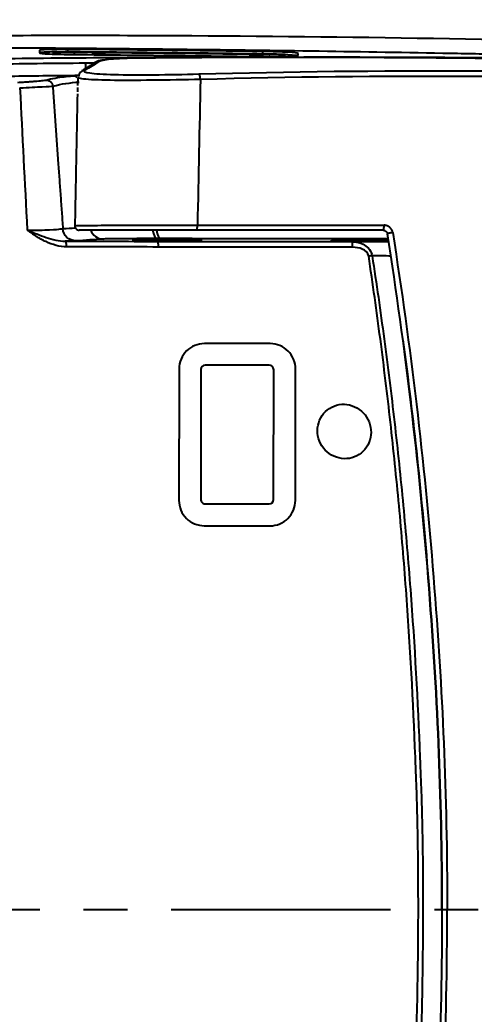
# Model space of a CAD drawing. Extents: x 796 to 6898, y -63 to 2465.
# Drawn here: x 4468.4 to 4572.1, y 1660.8 to 1887.4 of the extents above; entities that cross this region are included whole.
import ezdxf

# ---------------------------------------------------------------- set-up
doc = ezdxf.new("R2010")
doc.units = 0
doc.header["$LTSCALE"] = 20
doc.header["$MEASUREMENT"] = 0
doc.linetypes.add('CENTER', pattern=[2, 1.25, -0.25, 0.25, -0.25])
doc.layers.get('0').update_dxf_attribs({"linetype": 'CONTINUOUS'})
doc.layers.get('DEFPOINTS').update_dxf_attribs({"linetype": 'CONTINUOUS'})
doc.layers.add('1', color=7, linetype='CONTINUOUS')
doc.layers.add('CENTER', color=2, linetype='CENTER')
doc.styles.get("Standard").update_dxf_attribs({"font": 'NanumGothic.ttf'})
doc.dimstyles.get("Standard").update_dxf_attribs({"dimtxt": 2.7, "dimasz": 2.5, "dimexe": 1.5, "dimexo": 1.5, "dimgap": 1.5, "dimtad": 1, "dimdec": 0, "dimlfac": 10, "dimzin": 0, "dimdsep": 46, "dimtxsty": 'Standard', "dimcen": 0, "dimclrt": 2, "dimadec": 0, "dimazin": 0, "dimtfac": 1, "dimtdec": 0, "dimtmove": 0, "dimatfit": 3, "dimfxl": 0, "dimtolj": 1, "dimtzin": 0, "dimarcsym": 0})

# ---------------------------------------------------------------- blocks, each defined once
blk = doc.blocks.new('*D17')
at = {"color": 3, "lineweight": -2}
for p, q in [((4282.99, 1686.1), (4282.99, 1966)), ((5007.26, 1686.1), (5007.26, 1966)), ((4312.99, 1961), (4977.26, 1961))]:
    blk.add_line(p, q, dxfattribs=at)
at = {"color": 3}
for points in [[(4312.99, 1966), (4312.99, 1956), (4282.99, 1961)], [(4977.26, 1966), (4977.26, 1956), (5007.26, 1961)]]:
    blk.add_solid(points, dxfattribs=at)
at = {"layer": 'DEFPOINTS', "color": 0}
for p in [(5007.26, 1961), (4282.99, 1684.6), (5007.26, 1684.6)]:
    blk.add_point(p, dxfattribs=at)
at = {"color": 2, "insert": (4645.13, 1987.33), "char_height": 30, "attachment_point": 5}
blk.add_mtext('\\A1;725', dxfattribs=at)

msp = doc.modelspace()

# ---------------------------------------------------------------- linework, layer by layer
at = {"layer": '1', "color": 0, "linetype": 'Continuous'}
for p, q in [((4479.39, 1880.14), (4479.39, 1880.64)), ((4480.89, 1879.47), (4480.89, 1880.01)), ((4485.09, 1879.42), (4485.09, 1879.97)), ((4485.09, 1879.57), (4487.79, 1879.57)), ((4487.79, 1879.39), (4487.79, 1879.95)), ((4520.99, 1879.02), (4520.99, 1879.57)), ((4520.99, 1879.25), (4523.69, 1879.24)), ((4523.69, 1878.99), (4523.69, 1879.53)), ((4523.89, 1879.65), (4523.89, 1880.15)), ((4523.89, 1878.99), (4523.89, 1879.53)), ((4528.89, 1878.75), (4528.89, 1879.26)), ((4531.89, 1879.22), (4531.89, 1879.72)), ((4499.76, 1837.15), (4499.76, 1837.51)), ((4499.76, 1836.88), (4499.76, 1837.01)), ((4525.34, 1808.65), (4510.74, 1808.67)), ((4509.74, 1807.67), (4509.71, 1778.07)), ((4526.31, 1778.05), (4526.34, 1807.65)), ((4510.71, 1777.07), (4525.31, 1777.05))]:
    msp.add_line(p, q, dxfattribs=at)
for centre, start, end in [((4510.74, 1807.67), 89.9383, 179.9383), ((4525.34, 1807.65), 359.9383, 89.9383), ((4510.71, 1778.07), 179.9383, 269.9383), ((4525.31, 1778.05), 269.9383, 359.9383)]:
    msp.add_arc(centre, 1, start, end, dxfattribs=at)
for centre, major_axis, ratio, start_param, end_param in [((4486.35, 1876.33), (-0.87, 1.22), 0.988984, 5.64841, 6.282937), ((4483.32, 1874.4), (-0.75, 1.3), 0.990202, 5.770456, 7.335707), ((4509.3, 1873.55), (0.04, -1.5), 0.226161, 1.718714, 3.09417), ((4481.98, 1840.42), (0, -1), 1, 4.70819, 6.28317), ((4508.73, 1840.42), (0, -1), 0.221069, 0, 1.720343), ((4551.31, 1840.42), (0, -1), 0.209286, 0, 1.722357), ((4487.43, 1840.41), (-0.21, 2.99), 0.99324, 1.836975, 3.066346), ((4499.78, 1840.51), (0, 3), 0.378274, 1.944145, 3.128088), ((4500.56, 1840.51), (0, 3), 0.33934, 1.942446, 3.132316), ((4553.29, 1838.73), (-0.988, -0.156), 0.119842, 4.483079, 6.283185), ((4478.81, 1835.42), (0, 1.5), 0.228999, 4.857323, 6.27422), ((4499.76, 1835.38), (0, 1.5), 0.223098, 4.859883, 6.274233), ((4544.08, 1835.32), (0, 1.5), 0.211079, 4.862822, 6.274258), ((4547.7, 1833.3), (1.48, 0.22), 0.119694, 0.703376, 1.340941)]:
    msp.add_ellipse(centre, major_axis=major_axis, ratio=ratio, start_param=start_param, end_param=end_param, dxfattribs=at)
for points, degree, knots in [([(4811.98, 1864), (4805.69, 1865.28), (4799.4, 1866.43), (4773.81, 1870.69), (4754.42, 1872.96), (4715.53, 1876.61), (4696.03, 1877.99), (4656.98, 1880.22), (4637.42, 1881.06), (4578.67, 1883.03), (4539.5, 1883.55), (4480.79, 1883.81), (4461.22, 1883.89), (4431.9, 1882.94), (4422.13, 1882.43), (4402.62, 1880.61), (4392.87, 1879.31), (4378.29, 1876.13), (4373.41, 1874.85), (4363.84, 1871.74), (4359.18, 1869.92), (4350.18, 1865.63), (4345.84, 1863.15), (4337.52, 1857.42), (4333.62, 1854.19), (4326.51, 1847.21), (4323.26, 1843.45), (4317.28, 1835.44), (4314.54, 1831.17), (4310.02, 1823.11), (4308.15, 1819.36), (4306.43, 1815.55)], 3, [0, 0, 0, 0, 0.036212, 0.036212, 0.146868, 0.146868, 0.257525, 0.257525, 0.368181, 0.368181, 0.589493, 0.589493, 0.700149, 0.700149, 0.755477, 0.755477, 0.810806, 0.810806, 0.83847, 0.83847, 0.866134, 0.866134, 0.893798, 0.893798, 0.921462, 0.921462, 0.949126, 0.949126, 0.97679, 0.97679, 1, 1, 1, 1]), ([(4578.21, 1879.47), (4573.78, 1879.56), (4569.36, 1879.65), (4544.88, 1880.1), (4524.82, 1880.38), (4494.72, 1880.72), (4484.69, 1880.84), (4464.63, 1880.95), (4454.6, 1880.94), (4434.54, 1880.57), (4424.51, 1880.2), (4404.51, 1878.68), (4394.52, 1877.53), (4374.84, 1873.68), (4365.12, 1870.95), (4351.35, 1864.87), (4346.91, 1862.5), (4338.48, 1857.06), (4334.5, 1853.98), (4323.45, 1843.76), (4317.29, 1835.7), (4310.46, 1824.15), (4308.85, 1821.16), (4307.34, 1818.12)], 3, [0, 0, 0, 0, 0.045103, 0.045103, 0.249609, 0.249609, 0.351862, 0.351862, 0.454115, 0.454115, 0.556368, 0.556368, 0.658622, 0.658622, 0.760875, 0.760875, 0.812001, 0.812001, 0.863128, 0.863128, 0.965381, 0.965381, 1, 1, 1, 1]), ([(4479.39, 1880.64), (4477.67, 1880.66), (4475.99, 1880.64), (4473.6, 1880.55), (4472.89, 1880.49), (4472.89, 1880.42)], 3, [0, 0, 0, 0, 0.5, 0.5, 1, 1, 1, 1]), ([(4523.89, 1880.15), (4517.52, 1880.24), (4511.16, 1880.31), (4496.32, 1880.48), (4487.86, 1880.58), (4479.39, 1880.64)], 3, [0, 0, 0, 0, 0.429206, 0.429206, 1, 1, 1, 1]), ([(4411.5, 1875.68), (4414.46, 1875.99), (4420.27, 1876.59), (4428.89, 1877.23), (4437.26, 1877.7), (4445.38, 1878.04), (4453.22, 1878.29), (4466.98, 1878.61), (4486.22, 1878.79), (4511.77, 1878.87), (4536.94, 1878.89), (4556.72, 1878.8), (4570.3, 1878.69), (4575.58, 1878.64), (4578.21, 1878.61)], 3, [0, 0, 0, 0, 0.054697, 0.107685, 0.158968, 0.20853, 0.256362, 0.30247, 0.45934, 0.605504, 0.762141, 0.907922, 0.954216, 1, 1, 1, 1]), ([(4472.89, 1879.92), (4472.89, 1879.99), (4473.59, 1880.05), (4475.99, 1880.14), (4477.67, 1880.16), (4479.39, 1880.14)], 3, [0, 0, 0, 0, 0.5, 0.5, 1, 1, 1, 1]), ([(4472.89, 1879.84), (4472.89, 1879.76), (4473.75, 1879.67), (4476.7, 1879.53), (4478.77, 1879.48), (4480.89, 1879.47)], 3, [0, 0, 0, 0, 0.5, 0.5, 1, 1, 1, 1]), ([(4475.89, 1879.84), (4475.89, 1879.89), (4476.43, 1879.94), (4478.27, 1880.01), (4479.57, 1880.02), (4480.89, 1880.01)], 3, [0, 0, 0, 0, 0.5, 0.5, 1, 1, 1, 1]), ([(4479.39, 1880.14), (4486.81, 1880.09), (4494.22, 1880.01), (4505.35, 1879.88), (4509.06, 1879.84), (4516.47, 1879.75), (4520.18, 1879.7), (4523.89, 1879.65)], 3, [0, 0, 0, 0, 0.5, 0.5, 0.75, 0.75, 1, 1, 1, 1]), ([(4480.89, 1879.47), (4488.92, 1879.4), (4496.95, 1879.31), (4511.28, 1879.15), (4517.58, 1879.07), (4523.89, 1878.99)], 3, [0, 0, 0, 0, 0.560135, 0.560135, 1, 1, 1, 1]), ([(4495.16, 1878.63), (4494.12, 1878.62), (4492.12, 1878.58), (4489.51, 1878.45), (4487.4, 1878.19), (4486.34, 1878.04), (4485.66, 1877.65), (4485.46, 1877.52)], 3, [0, 0, 0, 0, 0.212215, 0.436803, 0.664038, 0.901248, 1, 1, 1, 1]), ([(4495.2, 1878.63), (4492.84, 1878.61), (4490.77, 1878.52), (4487.68, 1878.24), (4486.68, 1878.04), (4486.37, 1877.82)], 3, [0, 0, 0, 0, 0.5, 0.5, 1, 1, 1, 1]), ([(4487.79, 1879.95), (4493.32, 1879.89), (4498.86, 1879.83), (4509.92, 1879.71), (4515.46, 1879.64), (4520.99, 1879.57)], 3, [0, 0, 0, 0, 0.5, 0.5, 1, 1, 1, 1]), ([(4633.15, 1877.68), (4621.37, 1877.99), (4609.6, 1878.24), (4586.29, 1878.59), (4574.72, 1878.71), (4551.71, 1878.83), (4540.3, 1878.84), (4517.65, 1878.79), (4506.41, 1878.72), (4495.2, 1878.63)], 3, [0, 0, 0, 0, 0.25, 0.25, 0.5, 0.5, 0.75, 0.75, 1, 1, 1, 1]), ([(4520.99, 1879.6), (4521.44, 1879.59), (4521.89, 1879.59), (4522.79, 1879.58), (4523.24, 1879.57), (4523.69, 1879.57)], 3, [0, 0, 0, 0, 0.500018, 0.500018, 1, 1, 1, 1]), ([(4531.89, 1879.72), (4531.89, 1879.8), (4531.02, 1879.9), (4528.07, 1880.06), (4526, 1880.13), (4523.89, 1880.15)], 3, [0, 0, 0, 0, 0.5, 0.5, 1, 1, 1, 1]), ([(4523.89, 1879.65), (4526, 1879.63), (4528.07, 1879.56), (4531.02, 1879.4), (4531.89, 1879.3), (4531.89, 1879.22)], 3, [0, 0, 0, 0, 0.5, 0.5, 1, 1, 1, 1]), ([(4523.89, 1879.53), (4525.21, 1879.51), (4526.5, 1879.47), (4528.35, 1879.37), (4528.89, 1879.31), (4528.89, 1879.26)], 3, [0, 0, 0, 0, 0.5, 0.5, 1, 1, 1, 1]), ([(4523.89, 1878.99), (4526, 1878.96), (4528.07, 1878.97), (4531.02, 1879.05), (4531.89, 1879.12), (4531.89, 1879.21)], 3, [0, 0, 0, 0, 0.5, 0.5, 1, 1, 1, 1]), ([(4412.1, 1874.49), (4428.33, 1876.31), (4444.82, 1876.93), (4468.73, 1877.41), (4476.03, 1877.49), (4483.36, 1877.55)], 3, [0, 0, 0, 0, 0.695209, 0.695209, 1, 1, 1, 1]), ([(4485.49, 1877.5), (4485.33, 1877.5), (4484.62, 1877.49), (4483.92, 1877.49), (4483.36, 1877.48)], 3, [0, 0, 0, 0, 0.218062, 1, 1, 1, 1]), ([(4483.36, 1877.48), (4483.37, 1877.44), (4483.37, 1877.38), (4483.38, 1877.3), (4483.38, 1877.27), (4483.38, 1877.23), (4483.38, 1877.19), (4483.38, 1877.14), (4483.39, 1877.09), (4483.39, 1877.04), (4483.39, 1877), (4483.39, 1876.95), (4483.39, 1876.91), (4483.39, 1876.88), (4483.39, 1876.85), (4483.39, 1876.83), (4483.39, 1876.79), (4483.39, 1876.75), (4483.39, 1876.72), (4483.39, 1876.69), (4483.39, 1876.66), (4483.39, 1876.63), (4483.39, 1876.59), (4483.39, 1876.55), (4483.39, 1876.51), (4483.39, 1876.48), (4483.39, 1876.45), (4483.39, 1876.36), (4483.38, 1876.29), (4483.38, 1876.23)], 3, [0, 0, 0, 0, 0.102559, 0.128198, 0.153838, 0.179478, 0.205117, 0.256397, 0.282036, 0.307676, 0.358955, 0.384595, 0.410235, 0.448694, 0.461514, 0.474334, 0.512793, 0.538433, 0.564073, 0.589712, 0.615352, 0.640992, 0.666631, 0.717911, 0.74355, 0.76919, 0.79483, 0.820469, 1, 1, 1, 1]), ([(4481.88, 1874.66), (4477.01, 1874.61), (4466.51, 1874.51), (4450.15, 1874.13), (4432.42, 1873.35), (4413.79, 1871.85), (4394.91, 1869.13), (4374.3, 1864), (4355.71, 1855.64), (4340.86, 1843.69), (4331.14, 1832.16), (4322.44, 1818.32), (4314.92, 1801.81), (4308.67, 1782.37), (4304.15, 1762.52), (4300.96, 1742.34), (4298.91, 1721.94), (4297.73, 1705), (4297.58, 1691.38), (4297.51, 1684.61)], 3, [0, 0, 0, 0, 0.046725, 0.100737, 0.158073, 0.218821, 0.282905, 0.344446, 0.42649, 0.479304, 0.526887, 0.568969, 0.632108, 0.69401, 0.755202, 0.816507, 0.878002, 0.939323, 1, 1, 1, 1]), ([(4468.02, 1873.12), (4468.44, 1873.15), (4469.26, 1873.2), (4470.4, 1873.27), (4471.44, 1873.35), (4472.66, 1873.44), (4473.89, 1873.55), (4474.24, 1873.61), (4474.41, 1873.64)], 3, [0, 0, 0, 0, 0.126081, 0.249489, 0.373141, 0.49994, 0.749855, 1, 1, 1, 1]), ([(4474.41, 1873.64), (4475.11, 1873.81), (4476.49, 1874.14), (4478.51, 1874.42), (4479.83, 1874.53), (4480.47, 1874.59)], 3, [0, 0, 0, 0, 0.346674, 0.679948, 1, 1, 1, 1]), ([(4480.47, 1874.59), (4480.58, 1874.59), (4480.8, 1874.61), (4481.21, 1874.62), (4481.46, 1874.63), (4481.5, 1874.63)], 3, [0, 0, 0, 0, 0.469212, 0.933821, 1, 1, 1, 1]), ([(4509.63, 1873.78), (4505.99, 1873.69), (4502.2, 1873.63), (4495.06, 1873.56), (4491.72, 1873.55), (4486.34, 1873.64), (4484.26, 1873.73), (4482.41, 1873.94), (4481.99, 1874.02), (4481.7, 1874.15), (4481.65, 1874.2), (4481.65, 1874.24)], 3, [0, 0, 0, 0, 0.267823, 0.267823, 0.535645, 0.535645, 0.803468, 0.803468, 0.93738, 0.93738, 1, 1, 1, 1]), ([(4483.3, 1875.9), (4482.87, 1875.65), (4483.26, 1875.43), (4485.55, 1875.08), (4487.48, 1874.96), (4492.52, 1874.83), (4495.64, 1874.82), (4502.33, 1874.88), (4505.87, 1874.95), (4509.27, 1875.04)], 3, [0, 0, 0, 0, 0.25, 0.25, 0.5, 0.5, 0.75, 0.75, 1, 1, 1, 1]), ([(4468.45, 1871.85), (4470.41, 1871.96), (4472.19, 1872.05), (4474.84, 1872.19), (4475.7, 1872.23), (4475.95, 1872.25)], 3, [0, 0, 0, 0, 0.5, 0.5, 1, 1, 1, 1]), ([(4475.95, 1872.25), (4476, 1871.52), (4476.1, 1870.07), (4476.25, 1867.9), (4476.4, 1865.72), (4476.56, 1863.54), (4476.71, 1861.36), (4476.87, 1859.17), (4477.02, 1856.98), (4477.22, 1854.27), (4477.45, 1851.04), (4477.72, 1847.29), (4477.99, 1843.54), (4478.17, 1841.04), (4478.25, 1839.79)], 3, [0, 0, 0, 0, 0.066887, 0.133876, 0.200963, 0.268142, 0.335404, 0.402741, 0.470141, 0.537593, 0.653221, 0.768888, 0.884511, 1, 1, 1, 1]), ([(4470.1, 1839.46), (4472.07, 1839.45), (4473.87, 1839.47), (4476.53, 1839.57), (4477.38, 1839.65), (4477.64, 1839.75)], 3, [0, 0, 0, 0, 0.5, 0.5, 1, 1, 1, 1]), ([(4477.62, 1839.73), (4477.63, 1839.75), (4477.65, 1839.75), (4477.68, 1839.75), (4477.85, 1839.76), (4478.05, 1839.77), (4478.25, 1839.78)], 3, [0, 0, 0, 0, 0.000013, 0.000013, 0.000013, 1, 1, 1, 1]), ([(4481.21, 1836.99), (4480.47, 1837), (4479.73, 1837.29), (4478.64, 1838.32), (4478.3, 1839.04), (4478.25, 1839.78)], 3, [0, 0, 0, 0, 0.5, 0.5, 1, 1, 1, 1]), ([(4480.98, 1840.44), (4480.97, 1840.47), (4481.58, 1840.48), (4484.11, 1840.52), (4486.25, 1840.54), (4491.62, 1840.57), (4494.86, 1840.57), (4501.74, 1840.58), (4505.44, 1840.58), (4508.95, 1840.57)], 3, [0, 0, 0, 0, 0.223122, 0.223122, 0.482081, 0.482081, 0.741041, 0.741041, 1, 1, 1, 1]), ([(4553.49, 1838.88), (4553.47, 1839), (4553.45, 1839.12), (4553.37, 1839.34), (4553.32, 1839.45), (4553.23, 1839.6), (4553.2, 1839.65), (4553.13, 1839.75), (4553.1, 1839.8), (4552.99, 1839.93), (4552.9, 1840.02), (4552.77, 1840.13), (4552.72, 1840.17), (4552.62, 1840.24), (4552.57, 1840.27), (4552.42, 1840.36), (4552.31, 1840.41), (4552.09, 1840.49), (4551.98, 1840.52), (4551.75, 1840.56), (4551.64, 1840.57), (4551.52, 1840.57)], 3, [0, 0, 0, 0, 0.125, 0.125, 0.25, 0.25, 0.3125, 0.3125, 0.375, 0.375, 0.5, 0.5, 0.5625, 0.5625, 0.625, 0.625, 0.75, 0.75, 0.875, 0.875, 1, 1, 1, 1]), ([(4479.15, 1835.63), (4477.49, 1835.64), (4475.87, 1836.12), (4473.62, 1837.18), (4472.89, 1837.59), (4471.83, 1838.26), (4471.48, 1838.49), (4470.97, 1838.85), (4470.79, 1838.97), (4470.54, 1839.15), (4470.45, 1839.21), (4470.33, 1839.3), (4470.28, 1839.33), (4470.2, 1839.4), (4470.12, 1839.41), (4470.12, 1839.46)], 3, [0, 0, 0, 0, 0.5, 0.5, 0.75, 0.75, 0.875, 0.875, 0.9375, 0.9375, 0.96875, 0.96875, 0.984375, 0.984375, 1, 1, 1, 1]), ([(4470.12, 1839.46), (4470.12, 1839.41), (4470.21, 1839.42), (4470.3, 1839.38), (4470.35, 1839.36), (4470.48, 1839.31), (4470.57, 1839.27), (4470.85, 1839.16), (4471.03, 1839.08), (4471.58, 1838.86), (4471.94, 1838.71), (4473.02, 1838.29), (4473.74, 1838.02), (4475.89, 1837.3), (4477.34, 1836.92), (4478.81, 1836.92)], 3, [0, 0, 0, 0, 0.015625, 0.015625, 0.03125, 0.03125, 0.0625, 0.0625, 0.125, 0.125, 0.25, 0.25, 0.5, 0.5, 1, 1, 1, 1]), ([(4508.73, 1839.42), (4505.37, 1839.42), (4501.88, 1839.42), (4495.29, 1839.42), (4492.18, 1839.42), (4487.03, 1839.42), (4484.99, 1839.42), (4482.56, 1839.42), (4481.99, 1839.42), (4481.97, 1839.42)], 3, [0, 0, 0, 0, 0.259246, 0.259246, 0.518493, 0.518493, 0.777739, 0.777739, 1, 1, 1, 1]), ([(4499.76, 1837.51), (4496.44, 1837.51), (4493.52, 1837.5), (4489.22, 1837.46), (4487.84, 1837.44), (4487.42, 1837.41)], 3, [0, 0, 0, 0, 0.5, 0.5, 1, 1, 1, 1]), ([(4552.57, 1837.48), (4551.3, 1837.48), (4550.03, 1837.48), (4545.52, 1837.48), (4542.28, 1837.48), (4532.58, 1837.49), (4526.14, 1837.49), (4513.31, 1837.5), (4506.92, 1837.5), (4500.55, 1837.51)], 3, [0, 0, 0, 0, 0.072464, 0.072464, 0.257971, 0.257971, 0.628986, 0.628986, 1, 1, 1, 1]), ([(4551.31, 1839.42), (4550.38, 1839.42), (4549.45, 1839.42), (4547.38, 1839.42), (4546.25, 1839.42), (4532.97, 1839.42), (4520.84, 1839.42), (4508.73, 1839.42)], 3, [0, 0, 0, 0, 0.065536, 0.065536, 0.145408, 0.145408, 1, 1, 1, 1]), ([(4551.31, 1839.42), (4551.42, 1839.42), (4551.53, 1839.4), (4551.7, 1839.34), (4551.75, 1839.32), (4551.86, 1839.26), (4551.9, 1839.23), (4552, 1839.15), (4552.04, 1839.11), (4552.12, 1839.02), (4552.15, 1838.97), (4552.21, 1838.86), (4552.24, 1838.81), (4552.28, 1838.69), (4552.29, 1838.63), (4552.3, 1838.58)], 3, [0, 0, 0, 0, 0.25, 0.25, 0.375, 0.375, 0.5, 0.5, 0.625, 0.625, 0.75, 0.75, 0.875, 0.875, 1, 1, 1, 1]), ([(4564.72, 1684.6), (4564.72, 1711.1), (4563.67, 1733.97), (4559.51, 1786.53), (4556.39, 1812.61), (4552.3, 1838.58)], 3, [0, 0, 0, 0, 0.5, 0.5, 1, 1, 1, 1]), ([(4553.49, 1838.88), (4557.59, 1812.87), (4560.71, 1786.73), (4564.87, 1734.07), (4565.92, 1711.15), (4565.92, 1684.6)], 3, [0, 0, 0, 0, 0.5, 0.5, 1, 1, 1, 1]), ([(4481.21, 1836.99), (4480.99, 1836.98), (4480.81, 1836.97), (4480.27, 1836.94), (4479.69, 1836.93), (4478.81, 1836.92)], 3, [0, 0, 0, 0, 0.5, 0.5, 1, 1, 1, 1]), ([(4494.1, 1837.1), (4494.16, 1837.08), (4494.72, 1837.07), (4496.72, 1837.03), (4498.12, 1837.02), (4499.76, 1837.01)], 3, [0, 0, 0, 0, 0.514451, 0.514451, 1, 1, 1, 1]), ([(4499.2, 1837.16), (4497.62, 1837.16), (4496.29, 1837.15), (4494.69, 1837.13), (4494.26, 1837.12), (4494.13, 1837.11)], 3, [0, 0, 0, 0, 0.55948, 0.55948, 1, 1, 1, 1]), ([(4499.76, 1837.01), (4500.35, 1837), (4500.95, 1837), (4501.87, 1836.99), (4502.18, 1836.99), (4502.65, 1836.99), (4502.81, 1836.99), (4503.13, 1836.99), (4503.29, 1836.99), (4503.45, 1836.99)], 3, [0, 0, 0, 0, 0.5, 0.5, 0.75, 0.75, 0.875, 0.875, 1, 1, 1, 1]), ([(4500.23, 1837.14), (4500.25, 1837.14), (4500.28, 1837.14), (4500.3, 1837.13), (4500.32, 1837.13), (4500.37, 1837.13), (4500.39, 1837.13), (4500.45, 1837.13), (4500.48, 1837.13), (4500.54, 1837.13), (4500.57, 1837.13), (4500.63, 1837.13), (4500.66, 1837.13), (4500.75, 1837.13), (4500.81, 1837.13), (4500.87, 1837.13)], 3, [0, 0, 0, 0, 0.125, 0.125, 0.25, 0.25, 0.375, 0.375, 0.5, 0.5, 0.625, 0.625, 0.75, 0.75, 1, 1, 1, 1]), ([(4510, 1837.05), (4509.97, 1837.06), (4509.93, 1837.06), (4509.42, 1837.08), (4508.14, 1837.1), (4504.71, 1837.12), (4502.64, 1837.13), (4500.87, 1837.13)], 3, [0, 0, 0, 0, 0.064492, 0.064492, 0.532246, 0.532246, 1, 1, 1, 1]), ([(4503.91, 1837.01), (4503.86, 1837.01), (4503.8, 1837.01), (4503.7, 1837.01), (4503.65, 1837.01), (4503.57, 1837.01), (4503.53, 1837.01), (4503.51, 1837.01), (4503.48, 1837.01), (4503.45, 1837.01)], 3, [0, 0, 0, 0, 0.225026, 0.225026, 0.450052, 0.450052, 0.67508, 0.67508, 1, 1, 1, 1]), ([(4503.91, 1837.01), (4505.82, 1837), (4507.64, 1837.01), (4509.59, 1837.02), (4510.03, 1837.03), (4510.04, 1837.05)], 3, [0, 0, 0, 0, 0.578354, 0.578354, 1, 1, 1, 1]), ([(4546.06, 1837.02), (4544.34, 1837.03), (4542.66, 1837.04), (4540.26, 1837.07), (4539.58, 1837.07), (4539.56, 1837.08), (4539.56, 1837.1), (4539.56, 1837.13)], 3, [0, 0, 0, 0, 0.499606, 0.499606, 0.999213, 0.999213, 1, 1, 1, 1]), ([(4539.61, 1837.11), (4539.78, 1837.12), (4540.43, 1837.13), (4542.68, 1837.14), (4544.36, 1837.14), (4547.76, 1837.13), (4549.45, 1837.12), (4551.36, 1837.09), (4551.89, 1837.09), (4552.21, 1837.08)], 3, [0, 0, 0, 0, 0.247527, 0.247527, 0.538436, 0.538436, 0.829346, 0.829346, 1, 1, 1, 1]), ([(4544.09, 1836.82), (4544.51, 1836.82), (4544.93, 1836.82), (4545.57, 1836.83), (4545.78, 1836.83), (4546.2, 1836.83), (4547.26, 1836.84), (4548.34, 1836.84), (4550.35, 1836.86), (4551.5, 1836.86), (4552.67, 1836.87)], 3, [0, 0, 0, 0, 0.151584, 0.151584, 0.227376, 0.227376, 0.303168, 0.606336, 0.606336, 1, 1, 1, 1]), ([(4544.09, 1836.82), (4545.13, 1836.81), (4546.17, 1836.58), (4547.95, 1835.5), (4548.66, 1834.62), (4548.81, 1833.59)], 3, [0, 0, 0, 0, 0.5, 0.5, 1, 1, 1, 1]), ([(4548.01, 1833.53), (4547.9, 1834.28), (4547.24, 1834.82), (4545.87, 1835.42), (4545.13, 1835.54), (4544.4, 1835.54)], 3, [0, 0, 0, 0, 0.5, 0.5, 1, 1, 1, 1]), ([(4552.56, 1837.06), (4552.57, 1837.03), (4551.86, 1837.03), (4549.46, 1837.02), (4547.78, 1837.02), (4546.06, 1837.02)], 3, [0, 0, 0, 0, 0.499587, 0.499587, 1, 1, 1, 1]), ([(4559.34, 1684.33), (4559.34, 1687.54), (4559.33, 1690.74), (4559.28, 1697.16), (4559.24, 1700.36), (4559.06, 1709.98), (4558.89, 1712.88), (4558.19, 1732.07), (4557.48, 1744.83), (4556.06, 1763.93), (4555.53, 1770.29), (4554.34, 1782.99), (4553.69, 1789.33), (4552.27, 1801.98), (4551.5, 1808.3), (4549.84, 1820.93), (4548.96, 1827.23), (4548.01, 1833.53)], 3, [0, 0, 0, 0, 0.0625, 0.0625, 0.125, 0.125, 0.25, 0.25, 0.5, 0.5, 0.625, 0.625, 0.75, 0.75, 0.875, 0.875, 1, 1, 1, 1]), ([(4548.81, 1833.59), (4549.78, 1827.29), (4550.68, 1820.98), (4552.38, 1808.36), (4553.16, 1802.03), (4554.61, 1789.37), (4555.28, 1783.03), (4556.49, 1770.32), (4557.03, 1763.96), (4558.49, 1744.85), (4559.21, 1732.09), (4559.93, 1712.89), (4560.1, 1709.99), (4560.28, 1700.37), (4560.32, 1697.16), (4560.38, 1690.74), (4560.39, 1687.54), (4560.39, 1684.33)], 3, [0, 0, 0, 0, 0.125, 0.125, 0.25, 0.25, 0.375, 0.375, 0.5, 0.5, 0.75, 0.75, 0.875, 0.875, 0.9375, 0.9375, 1, 1, 1, 1]), ([(4510.55, 1813.59), (4509.02, 1813.59), (4507.54, 1812.98), (4505.41, 1810.86), (4504.77, 1809.37), (4504.76, 1807.82)], 3, [0, 0, 0, 0, 0.5, 0.5, 1, 1, 1, 1]), ([(4531.32, 1807.79), (4531.33, 1809.31), (4530.7, 1810.82), (4528.55, 1812.96), (4527.05, 1813.58), (4525.55, 1813.58)], 3, [0, 0, 0, 0, 0.5, 0.5, 1, 1, 1, 1]), ([(4555.81, 1814.48), (4558.22, 1796.48), (4560.15, 1778.41), (4563.67, 1733.99), (4564.72, 1711.06), (4564.72, 1684.6)], 3, [0, 0, 0, 0, 0.408678, 0.408678, 1, 1, 1, 1]), ([(4543.02, 1787.37), (4544.63, 1787.48), (4546.14, 1788.26), (4548.17, 1790.7), (4548.68, 1792.36), (4548.38, 1795.59), (4547.58, 1797.15), (4545.1, 1799.31), (4543.45, 1799.87), (4540.28, 1799.65), (4538.75, 1798.87), (4536.72, 1796.44), (4536.21, 1794.79), (4536.51, 1791.53), (4537.31, 1789.97), (4539.77, 1787.83), (4541.41, 1787.26), (4543.02, 1787.37)], 3, [0, 0, 0, 0, 0.125, 0.125, 0.25, 0.25, 0.375, 0.375, 0.5, 0.5, 0.625, 0.625, 0.75, 0.75, 0.875, 0.875, 1, 1, 1, 1]), ([(4504.73, 1777.87), (4504.73, 1776.35), (4505.36, 1774.83), (4507.51, 1772.7), (4509, 1772.09), (4510.51, 1772.09)], 3, [0, 0, 0, 0, 0.5, 0.5, 1, 1, 1, 1]), ([(4525.5, 1772.07), (4527.03, 1772.07), (4528.51, 1772.68), (4530.65, 1774.8), (4531.29, 1776.3), (4531.29, 1777.85)], 3, [0, 0, 0, 0, 0.5, 0.5, 1, 1, 1, 1]), ([(4481.98, 1494.15), (4466.34, 1494.32), (4444.45, 1494.69), (4416.2, 1495.97), (4386.05, 1499.2), (4358.58, 1511.26), (4346.54, 1520.28), (4339.49, 1527.1), (4336.42, 1530.33), (4331.74, 1535.97), (4320.8, 1551.63), (4307.52, 1582.63), (4301.19, 1615.03), (4298.28, 1642.76), (4297.5, 1669.85), (4297.51, 1684.61)], 5, [0, 0, 0, 0, 0, 0, 0.248533, 0.35731, 0.459634, 0.477422, 0.480384, 0.491238, 0.514901, 0.53066, 0.593382, 0.780263, 1, 1, 1, 1, 1, 1]), ([(4547.68, 1535.15), (4548.64, 1541.45), (4549.54, 1547.75), (4551.23, 1560.37), (4552.01, 1566.69), (4553.46, 1579.34), (4554.12, 1585.68), (4555.33, 1598.37), (4555.88, 1604.74), (4557.34, 1623.83), (4558.08, 1633.09), (4558.82, 1652.27), (4559.01, 1658.67), (4559.2, 1668.29), (4559.25, 1671.5), (4559.32, 1677.91), (4559.34, 1681.12), (4559.34, 1684.33)], 3, [0, 0, 0, 0, 0.125, 0.125, 0.25, 0.25, 0.375, 0.375, 0.5, 0.5, 0.75, 0.75, 0.875, 0.875, 0.9375, 0.9375, 1, 1, 1, 1]), ([(4560.39, 1684.33), (4560.38, 1681.12), (4560.36, 1677.91), (4560.29, 1671.49), (4560.24, 1668.28), (4560.05, 1658.66), (4559.86, 1652.26), (4559.1, 1633.07), (4558.35, 1623.81), (4556.85, 1604.7), (4556.3, 1598.34), (4555.06, 1585.63), (4554.38, 1579.29), (4552.9, 1566.63), (4552.1, 1560.31), (4550.38, 1547.69), (4549.46, 1541.38), (4548.48, 1535.09)], 3, [0, 0, 0, 0, 0.0625, 0.0625, 0.125, 0.125, 0.25, 0.25, 0.5, 0.5, 0.625, 0.625, 0.75, 0.75, 0.875, 0.875, 1, 1, 1, 1]), ([(4564.72, 1684.6), (4564.72, 1658.1), (4563.67, 1631.73), (4559.51, 1582.67), (4556.39, 1556.59), (4552.3, 1530.62)], 3, [0, 0, 0, 0, 0.5, 0.5, 1, 1, 1, 1]), ([(4553.49, 1530.32), (4557.59, 1556.33), (4560.71, 1582.47), (4564.87, 1631.63), (4565.92, 1658.05), (4565.92, 1684.6)], 3, [0, 0, 0, 0, 0.5, 0.5, 1, 1, 1, 1])]:
    msp.add_open_spline(points, degree=degree, knots=knots, dxfattribs=at)
for points, degree in [([(4472.89, 1880.42), (4472.89, 1880.22), (4472.89, 1880.03), (4472.89, 1879.84)], 3), ([(4480.89, 1880.01), (4482.29, 1880), (4483.69, 1879.99), (4485.09, 1879.97)], 3), ([(4485.09, 1880.01), (4485.99, 1880), (4486.89, 1879.99), (4487.79, 1879.98)], 3), ([(4487.79, 1879.95), (4487.79, 1879.98)], 1), ([(4520.99, 1879.57), (4520.99, 1879.6)], 1), ([(4523.69, 1879.53), (4523.69, 1879.57)], 1), ([(4523.69, 1879.53), (4523.76, 1879.53), (4523.82, 1879.53), (4523.89, 1879.53)], 3), ([(4531.89, 1879.21), (4531.89, 1879.38), (4531.89, 1879.55), (4531.89, 1879.72)], 3), ([(4485.48, 1877.56), (4482.57, 1875.74)], 1), ([(4486.37, 1877.82), (4485.34, 1877.11), (4484.32, 1876.48), (4483.3, 1875.9)], 3), ([(4509.27, 1875.04), (4550.35, 1876.2), (4591.69, 1875.82), (4633.15, 1874.75)], 3), ([(4481.65, 1874.26), (4481.61, 1872.42)], 1), ([(4509.63, 1873.78), (4509.41, 1862.71), (4509.18, 1851.64), (4508.95, 1840.57)], 3), ([(4633.38, 1873.47), (4591.94, 1874.54), (4550.66, 1874.93), (4509.63, 1873.78)], 3), ([(4468.45, 1871.85), (4469, 1861.07), (4469.57, 1850.28), (4470.1, 1839.46)], 3), ([(4475.95, 1872.25), (4477.96, 1872.8), (4479.96, 1873.04), (4481.97, 1873.19)], 3), ([(4481.61, 1871.94), (4481.6, 1871.62), (4481.59, 1871.31), (4481.59, 1870.99)], 3), ([(4481.57, 1870.51), (4481.27, 1855.48), (4480.99, 1840.44)], 2), ([(4478.25, 1839.79), (4479.23, 1839.85), (4480.18, 1839.91), (4481.12, 1839.97)], 3), ([(4508.95, 1840.57), (4523.12, 1840.57), (4537.31, 1840.57), (4551.52, 1840.57)], 3), ([(4487.42, 1837.41), (4485.47, 1837.27), (4483.4, 1837.13), (4481.21, 1836.99)], 3), ([(4500.55, 1837.51), (4500.28, 1837.51), (4500.02, 1837.51), (4499.76, 1837.51)], 3), ([(4478.81, 1836.92), (4485.79, 1836.91), (4492.77, 1836.9), (4499.76, 1836.88)], 3), ([(4500.09, 1835.6), (4493.1, 1835.61), (4486.12, 1835.62), (4479.15, 1835.63)], 3), ([(4499.76, 1837.15), (4499.58, 1837.15), (4499.39, 1837.15), (4499.2, 1837.16)], 3), ([(4500.23, 1837.14), (4500.08, 1837.14), (4499.92, 1837.14), (4499.76, 1837.15)], 3), ([(4499.76, 1836.88), (4514.52, 1836.86), (4529.29, 1836.84), (4544.09, 1836.82)], 3), ([(4544.4, 1835.54), (4529.61, 1835.56), (4514.84, 1835.58), (4500.09, 1835.6)], 3), ([(4503.45, 1836.99), (4503.45, 1836.99), (4503.45, 1837), (4503.45, 1837.01)], 3), ([(4553.13, 1833.54), (4551.66, 1833.56), (4550.22, 1833.57), (4548.81, 1833.59)], 3), ([(4525.55, 1813.58), (4520.55, 1813.58), (4515.55, 1813.59), (4510.55, 1813.59)], 3), ([(4504.76, 1807.82), (4504.75, 1797.85), (4504.74, 1787.87), (4504.73, 1777.87)], 3), ([(4531.29, 1777.85), (4531.3, 1787.84), (4531.31, 1797.82), (4531.32, 1807.79)], 3), ([(4510.51, 1772.09), (4515.5, 1772.08), (4520.5, 1772.07), (4525.5, 1772.07)], 3)]:
    msp.add_open_spline(points, degree=degree, dxfattribs=at)
for points, weights in [([(4474.41, 1873.64), (4475.84, 1873.69), (4475.95, 1872.25)], [1, 0.720232303103, 1]), ([(4481.49, 1874.19), (4481.06, 1874.59), (4480.47, 1874.59)], [0.864246735426, 0.864246497652, 1])]:
    msp.add_rational_spline(points, weights, degree=2, dxfattribs=at)
at = {"layer": 'CENTER', "color": 1, "linetype": 'CENTER', "ltscale": 2}
msp.add_line((4262.99, 1684.6), (5044.13, 1684.6), dxfattribs=at)

# ---------------------------------------------------------------- dimensions: what is measured, and where the dimension line sits
dim = msp.add_linear_dim(base=(5007.26, 1961), p1=(4282.99, 1684.6), p2=(5007.26, 1684.6), text='725', dimstyle='Standard', override={"dimtxt": 30, "dimasz": 30, "dimexe": 5, "dimgap": 10, "dimlfac": 1, "dimzin": 12, "dimclrd": 3, "dimclre": 3, "dimazin": 2, "dimarcsym": 1})
dim.commit()
dim.dimension.update_dxf_attribs({"geometry": '*D17', "text_midpoint": (4645.13, 1987.33)})

doc.saveas('drawing.dxf')
